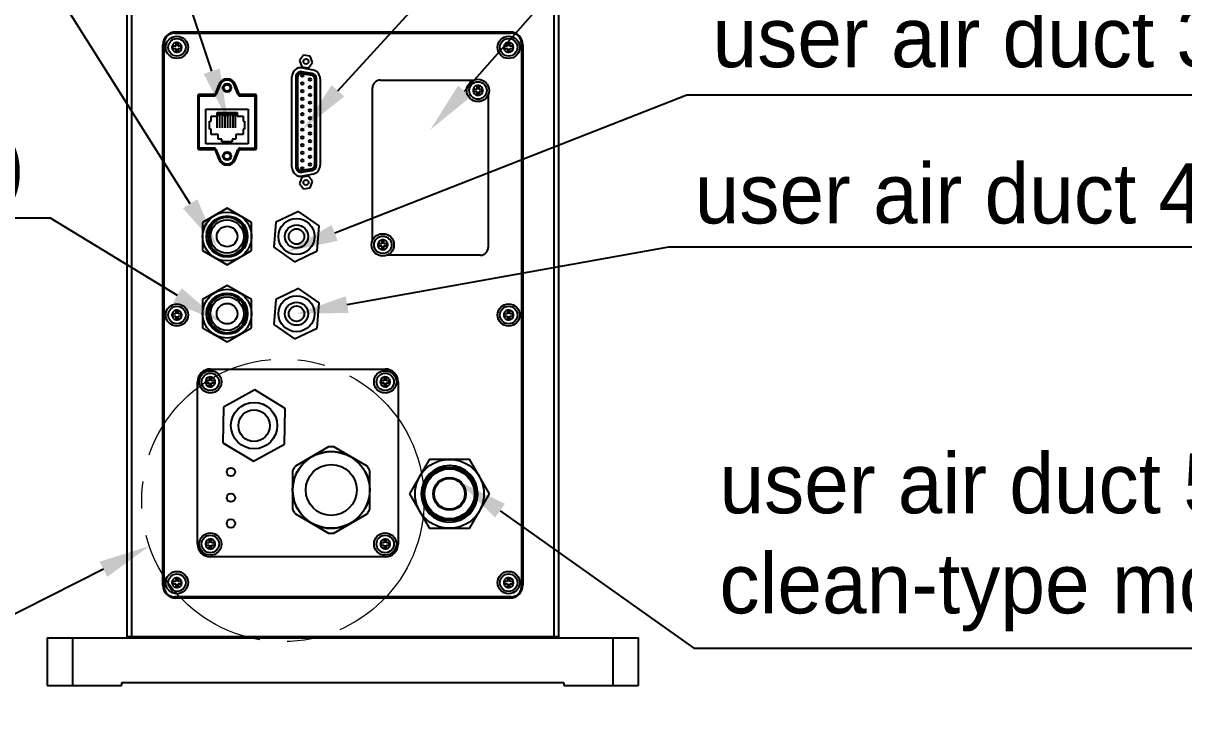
# Model space of a CAD drawing. Header units: millimetres. Extents: x 4086 to 8300, y 123 to 1549.
# Drawn here: x 6837.3 to 6972.7, y 274.4 to 354.8 of the extents above; entities that cross this region are included whole.
import ezdxf
from ezdxf import colors
from ezdxf.entities.mleader import LeaderData, LeaderLine
from ezdxf.math import Vec2, Vec3

# ---------------------------------------------------------------- set-up
doc = ezdxf.new("R2010")
doc.units = ezdxf.units.MM
doc.linetypes.add('ACAD_ISO03W100', pattern=[30, 12, -18])
doc.linetypes.add('CENTER2', pattern=[28.575, 19.05, -3.175, 3.175, -3.175])
doc.layers.add('虚线层', color=7, linetype='ACAD_ISO03W100', lineweight=0)
doc.styles.add('思源黑', font='SourceHanSansCN-Normal.ttf')

msp = doc.modelspace()

# ---------------------------------------------------------------- linework, layer by layer
for p, q in [((6849.354, 390.985), (6849.354, 283.285)), ((6849.954, 283.285), (6849.954, 390.985)), ((6899.154, 390.985), (6899.154, 283.285)), ((6899.754, 283.285), (6899.754, 390.985)), ((6854.904, 353.635), (6894.204, 353.635)), ((6855.054, 353.785), (6894.054, 353.785)), ((6853.554, 289.285), (6853.554, 352.285)), ((6853.704, 289.135), (6853.704, 352.435)), ((6854.625, 352.06), (6854.627, 351.985)), ((6854.694, 352.112), (6854.694, 351.857)), ((6855.077, 352.112), (6854.694, 352.112)), ((6855.077, 352.495), (6855.077, 352.112)), ((6855.332, 352.495), (6855.077, 352.495)), ((6855.332, 352.112), (6855.332, 352.495)), ((6855.714, 352.112), (6855.332, 352.112)), ((6855.714, 351.857), (6855.714, 352.112)), ((6855.781, 351.985), (6855.728, 352.227)), ((6893.325, 352.06), (6893.327, 351.985)), ((6893.777, 352.112), (6893.394, 352.112)), ((6893.394, 352.112), (6893.394, 351.857)), ((6894.032, 352.495), (6893.777, 352.495)), ((6893.777, 352.495), (6893.777, 352.112)), ((6894.032, 352.112), (6894.032, 352.495)), ((6894.414, 352.112), (6894.032, 352.112)), ((6894.414, 351.857), (6894.414, 352.112)), ((6894.481, 351.985), (6894.428, 352.227)), ((6895.404, 352.435), (6895.404, 289.135)), ((6895.554, 352.285), (6895.554, 289.285)), ((6854.627, 351.985), (6854.624, 351.911)), ((6854.676, 351.752), (6854.722, 351.669)), ((6854.694, 351.857), (6855.077, 351.857)), ((6855.077, 351.857), (6855.077, 351.475)), ((6855.077, 351.475), (6855.332, 351.475)), ((6855.274, 351.412), (6855.441, 351.459)), ((6855.332, 351.475), (6855.332, 351.857)), ((6855.332, 351.857), (6855.714, 351.857)), ((6855.729, 351.746), (6855.781, 351.985)), ((6869.976, 351.065), (6869.492, 350.453)), ((6870.747, 350.953), (6869.976, 351.065)), ((6871.036, 350.228), (6870.747, 350.953)), ((6893.327, 351.985), (6893.324, 351.911)), ((6893.376, 351.752), (6893.422, 351.669)), ((6893.394, 351.857), (6893.777, 351.857)), ((6893.777, 351.857), (6893.777, 351.475)), ((6893.777, 351.475), (6894.032, 351.475)), ((6893.974, 351.412), (6894.141, 351.459)), ((6894.032, 351.857), (6894.414, 351.857)), ((6894.032, 351.475), (6894.032, 351.857)), ((6894.429, 351.746), (6894.481, 351.985)), ((6869.492, 350.453), (6869.781, 349.728)), ((6869.781, 349.728), (6870.553, 349.616)), ((6869.871, 349.595), (6871.071, 349.354)), ((6870.553, 349.616), (6871.036, 350.228)), ((6868.614, 338.003), (6868.614, 348.566)), ((6869.079, 348.555), (6869.079, 338.014)), ((6869.079, 348.555), (6869.229, 348.555)), ((6869.229, 338.014), (6869.229, 348.555)), ((6869.289, 338.014), (6869.289, 348.555)), ((6869.746, 348.94), (6870.946, 348.73)), ((6869.757, 348.999), (6869.783, 349.146)), ((6870.957, 348.789), (6869.757, 348.999)), ((6870.983, 348.936), (6869.783, 349.146)), ((6870.983, 348.936), (6870.957, 348.789)), ((6871.269, 348.345), (6871.269, 338.224)), ((6871.329, 348.345), (6871.329, 338.224)), ((6871.329, 348.345), (6871.479, 348.345)), ((6871.479, 338.224), (6871.479, 348.345)), ((6871.914, 348.324), (6871.914, 338.245)), ((6878.919, 348.16), (6889.806, 348.16)), ((6860.079, 347.648), (6859.651, 346.574)), ((6860.218, 347.593), (6859.79, 346.519)), ((6860.079, 347.648), (6860.218, 347.593)), ((6861.89, 347.593), (6862.03, 347.648)), ((6862.318, 346.519), (6861.89, 347.593)), ((6862.457, 346.574), (6862.03, 347.648)), ((6878.019, 329.472), (6878.019, 347.26)), ((6889.747, 346.889), (6889.793, 346.722)), ((6890.192, 347.087), (6889.809, 347.087)), ((6889.809, 347.087), (6889.809, 346.832)), ((6889.809, 346.832), (6890.192, 346.832)), ((6890.087, 347.488), (6890.003, 347.442)), ((6890.447, 347.47), (6890.192, 347.47)), ((6890.192, 347.47), (6890.192, 347.087)), ((6890.192, 346.832), (6890.192, 346.45)), ((6890.319, 347.537), (6890.246, 347.539)), ((6890.395, 347.539), (6890.319, 347.537)), ((6890.447, 347.087), (6890.447, 347.47)), ((6890.829, 347.087), (6890.447, 347.087)), ((6890.447, 346.832), (6890.829, 346.832)), ((6890.447, 346.45), (6890.447, 346.832)), ((6890.829, 346.832), (6890.829, 347.087)), ((6857.634, 346.33), (6857.634, 340.24)), ((6857.634, 346.33), (6859.512, 346.33)), ((6857.784, 340.09), (6857.784, 346.48)), ((6859.512, 346.48), (6857.784, 346.48)), ((6859.512, 346.48), (6859.512, 346.33)), ((6859.79, 346.519), (6859.651, 346.574)), ((6862.457, 346.574), (6862.318, 346.519)), ((6862.597, 346.33), (6862.597, 346.48)), ((6864.324, 346.48), (6862.597, 346.48)), ((6862.597, 346.33), (6864.474, 346.33)), ((6864.324, 340.09), (6864.324, 346.48)), ((6864.474, 340.24), (6864.474, 346.33)), ((6890.08, 346.434), (6890.319, 346.383)), ((6890.192, 346.45), (6890.447, 346.45)), ((6890.319, 346.383), (6890.562, 346.436)), ((6891.519, 346.447), (6891.519, 328.66)), ((6858.594, 340.75), (6858.594, 344.77)), ((6858.594, 344.77), (6863.514, 344.77)), ((6859.194, 343.39), (6859.194, 343.96)), ((6859.194, 343.96), (6859.884, 343.96)), ((6859.884, 343.96), (6859.884, 344.38)), ((6859.884, 344.38), (6862.224, 344.38)), ((6859.914, 342.615), (6859.914, 344.38)), ((6859.914, 344.14), (6860.052, 344.14)), ((6860.052, 343.96), (6860.052, 344.38)), ((6860.22, 342.615), (6860.22, 344.38)), ((6860.22, 344.14), (6860.358, 344.14)), ((6860.358, 344.099), (6860.358, 344.38)), ((6860.526, 342.615), (6860.526, 344.38)), ((6860.664, 344.235), (6860.526, 344.235)), ((6860.526, 344.099), (6860.664, 344.099)), ((6860.664, 344.099), (6860.664, 344.38)), ((6860.832, 342.615), (6860.832, 344.38)), ((6860.97, 344.235), (6860.832, 344.235)), ((6860.832, 344.099), (6860.97, 344.099)), ((6860.97, 344.099), (6860.97, 344.38)), ((6861.138, 342.615), (6861.138, 344.38)), ((6861.276, 344.235), (6861.138, 344.235)), ((6861.138, 344.099), (6861.276, 344.099)), ((6861.276, 344.099), (6861.276, 344.38)), ((6861.444, 342.615), (6861.444, 344.38)), ((6861.582, 344.235), (6861.444, 344.235)), ((6861.444, 344.099), (6861.582, 344.099)), ((6861.582, 344.099), (6861.582, 344.38)), ((6861.75, 342.615), (6861.75, 344.38)), ((6861.888, 344.235), (6861.75, 344.235)), ((6861.75, 344.099), (6861.888, 344.099)), ((6861.888, 344.099), (6861.888, 344.38)), ((6862.056, 342.615), (6862.056, 344.38)), ((6862.194, 344.235), (6862.056, 344.235)), ((6862.056, 344.099), (6862.194, 344.099)), ((6862.194, 343.96), (6862.194, 344.38)), ((6862.224, 344.38), (6862.224, 343.96)), ((6862.224, 343.96), (6862.914, 343.96)), ((6862.914, 343.96), (6862.914, 343.39)), ((6863.514, 344.77), (6863.514, 340.75)), ((6859.014, 342.46), (6859.014, 343.39)), ((6859.014, 343.39), (6859.194, 343.39)), ((6862.914, 343.39), (6863.094, 343.39)), ((6863.094, 343.39), (6863.094, 342.46)), ((6859.194, 342.46), (6859.014, 342.46)), ((6859.194, 341.83), (6859.194, 342.46)), ((6860.019, 341.83), (6859.194, 341.83)), ((6860.019, 341.29), (6860.019, 341.83)), ((6860.454, 341.29), (6860.019, 341.29)), ((6860.454, 340.96), (6860.454, 341.29)), ((6861.654, 341.29), (6861.654, 340.96)), ((6862.089, 341.29), (6861.654, 341.29)), ((6862.089, 341.83), (6862.089, 341.29)), ((6862.914, 341.83), (6862.089, 341.83)), ((6862.914, 342.46), (6862.914, 341.83)), ((6863.094, 342.46), (6862.914, 342.46)), ((6859.512, 340.24), (6857.634, 340.24)), ((6857.784, 340.09), (6859.512, 340.09)), ((6863.514, 340.75), (6858.594, 340.75)), ((6859.512, 340.24), (6859.512, 340.09)), ((6859.651, 339.995), (6859.79, 340.051)), ((6859.651, 339.995), (6860.079, 338.921)), ((6859.79, 340.051), (6860.218, 338.977)), ((6861.654, 340.96), (6860.454, 340.96)), ((6861.89, 338.977), (6862.318, 340.051)), ((6862.03, 338.921), (6862.457, 339.995)), ((6862.318, 340.051), (6862.457, 339.995)), ((6862.597, 340.09), (6862.597, 340.24)), ((6862.597, 340.24), (6864.474, 340.24)), ((6862.597, 340.09), (6864.324, 340.09)), ((6860.218, 338.977), (6860.079, 338.921)), ((6862.03, 338.921), (6861.89, 338.977)), ((6869.229, 338.014), (6869.079, 338.014)), ((6870.946, 337.84), (6869.746, 337.63)), ((6869.757, 337.57), (6870.957, 337.78)), ((6869.783, 337.423), (6869.757, 337.57)), ((6869.783, 337.423), (6870.983, 337.633)), ((6871.071, 337.215), (6869.871, 336.974)), ((6870.957, 337.78), (6870.983, 337.633)), ((6871.479, 338.224), (6871.329, 338.224)), ((6869.781, 336.841), (6869.492, 336.116)), ((6869.492, 336.116), (6869.976, 335.504)), ((6870.553, 336.953), (6869.781, 336.841)), ((6871.036, 336.341), (6870.553, 336.953)), ((6870.747, 335.616), (6871.036, 336.341)), ((6869.976, 335.504), (6870.747, 335.616)), ((6861.054, 333.225), (6858.204, 331.58)), ((6863.904, 331.58), (6861.054, 333.225)), ((6869.392, 332.869), (6866.731, 331.608)), ((6871.815, 331.196), (6869.392, 332.869)), ((6858.204, 331.58), (6858.204, 328.289)), ((6863.904, 328.289), (6863.904, 331.58)), ((6866.731, 331.608), (6866.494, 328.673)), ((6871.577, 328.261), (6871.815, 331.196)), ((6879.092, 329.087), (6878.709, 329.087)), ((6878.709, 329.087), (6878.709, 328.832)), ((6878.987, 329.488), (6878.903, 329.442)), ((6879.347, 329.47), (6879.092, 329.47)), ((6879.092, 329.47), (6879.092, 329.087)), ((6879.219, 329.537), (6879.146, 329.539)), ((6879.295, 329.539), (6879.219, 329.537)), ((6879.347, 329.087), (6879.347, 329.47)), ((6879.729, 329.087), (6879.347, 329.087)), ((6879.729, 328.832), (6879.729, 329.087)), ((6858.204, 328.289), (6861.054, 326.644)), ((6861.054, 326.644), (6863.904, 328.289)), ((6866.494, 328.673), (6868.916, 327)), ((6868.916, 327), (6871.577, 328.261)), ((6878.647, 328.889), (6878.693, 328.722)), ((6878.709, 328.832), (6879.092, 328.832)), ((6878.98, 328.434), (6879.219, 328.383)), ((6879.092, 328.832), (6879.092, 328.45)), ((6879.092, 328.45), (6879.347, 328.45)), ((6879.219, 328.383), (6879.462, 328.436)), ((6879.347, 328.832), (6879.729, 328.832)), ((6879.347, 328.45), (6879.347, 328.832)), ((6890.619, 327.76), (6879.732, 327.76)), ((6861.054, 324.225), (6858.204, 322.58)), ((6863.904, 322.58), (6861.054, 324.225)), ((6869.392, 323.869), (6866.731, 322.608)), ((6871.815, 322.196), (6869.392, 323.869)), ((6858.204, 322.58), (6858.204, 319.289)), ((6863.904, 319.289), (6863.904, 322.58)), ((6866.731, 322.608), (6866.494, 319.673)), ((6854.694, 320.912), (6854.694, 320.657)), ((6855.077, 320.912), (6854.694, 320.912)), ((6855.077, 321.295), (6855.077, 320.912)), ((6855.332, 321.295), (6855.077, 321.295)), ((6855.332, 320.912), (6855.332, 321.295)), ((6855.714, 320.912), (6855.332, 320.912)), ((6855.714, 320.657), (6855.714, 320.912)), ((6855.781, 320.785), (6855.728, 321.027)), ((6871.577, 319.261), (6871.815, 322.196)), ((6893.777, 320.912), (6893.394, 320.912)), ((6893.394, 320.912), (6893.394, 320.657)), ((6894.032, 321.295), (6893.777, 321.295)), ((6893.777, 321.295), (6893.777, 320.912)), ((6894.032, 320.912), (6894.032, 321.295)), ((6894.414, 320.912), (6894.032, 320.912)), ((6894.414, 320.657), (6894.414, 320.912)), ((6894.481, 320.785), (6894.428, 321.027)), ((6854.627, 320.785), (6854.624, 320.711)), ((6854.625, 320.86), (6854.627, 320.785)), ((6854.676, 320.552), (6854.722, 320.469)), ((6854.694, 320.657), (6855.077, 320.657)), ((6855.077, 320.657), (6855.077, 320.275)), ((6855.077, 320.275), (6855.332, 320.275)), ((6855.274, 320.212), (6855.441, 320.259)), ((6855.332, 320.275), (6855.332, 320.657)), ((6855.332, 320.657), (6855.714, 320.657)), ((6855.729, 320.546), (6855.781, 320.785)), ((6866.494, 319.673), (6868.916, 318)), ((6893.327, 320.785), (6893.324, 320.711)), ((6893.325, 320.86), (6893.327, 320.785)), ((6893.376, 320.552), (6893.422, 320.469)), ((6893.394, 320.657), (6893.777, 320.657)), ((6893.777, 320.657), (6893.777, 320.275)), ((6893.777, 320.275), (6894.032, 320.275)), ((6893.974, 320.212), (6894.141, 320.259)), ((6894.032, 320.657), (6894.414, 320.657)), ((6894.032, 320.275), (6894.032, 320.657)), ((6894.429, 320.546), (6894.481, 320.785)), ((6858.204, 319.289), (6861.054, 317.644)), ((6861.054, 317.644), (6863.904, 319.289)), ((6868.916, 318), (6871.577, 319.261)), ((6859.104, 314.485), (6879.504, 314.485)), ((6857.604, 294.085), (6857.604, 312.985)), ((6858.579, 313.223), (6858.527, 312.985)), ((6858.527, 312.985), (6858.581, 312.742)), ((6858.977, 313.112), (6858.594, 313.112)), ((6858.594, 313.112), (6858.594, 312.857)), ((6858.594, 312.857), (6858.977, 312.857)), ((6859.034, 313.557), (6858.867, 313.51)), ((6859.232, 313.495), (6858.977, 313.495)), ((6858.977, 313.495), (6858.977, 313.112)), ((6858.977, 312.857), (6858.977, 312.475)), ((6859.232, 313.112), (6859.232, 313.495)), ((6859.614, 313.112), (6859.232, 313.112)), ((6859.232, 312.857), (6859.614, 312.857)), ((6859.232, 312.475), (6859.232, 312.857)), ((6859.632, 313.217), (6859.587, 313.3)), ((6859.614, 312.857), (6859.614, 313.112)), ((6859.681, 312.985), (6859.684, 313.058)), ((6859.684, 312.909), (6859.681, 312.985)), ((6878.979, 313.223), (6878.927, 312.985)), ((6878.927, 312.985), (6878.981, 312.742)), ((6879.377, 313.112), (6878.994, 313.112)), ((6878.994, 313.112), (6878.994, 312.857)), ((6878.994, 312.857), (6879.377, 312.857)), ((6879.434, 313.557), (6879.267, 313.51)), ((6879.632, 313.495), (6879.377, 313.495)), ((6879.377, 313.495), (6879.377, 313.112)), ((6879.377, 312.857), (6879.377, 312.475)), ((6879.632, 313.112), (6879.632, 313.495)), ((6880.014, 313.112), (6879.632, 313.112)), ((6879.632, 312.857), (6880.014, 312.857)), ((6879.632, 312.475), (6879.632, 312.857)), ((6880.032, 313.217), (6879.987, 313.3)), ((6880.014, 312.857), (6880.014, 313.112)), ((6880.081, 312.985), (6880.084, 313.058)), ((6880.084, 312.909), (6880.081, 312.985)), ((6881.004, 312.985), (6881.004, 294.085)), ((6858.977, 312.475), (6859.232, 312.475)), ((6864.289, 312.041), (6860.647, 310.036)), ((6867.846, 309.889), (6864.289, 312.041)), ((6879.377, 312.475), (6879.632, 312.475)), ((6860.647, 310.036), (6860.563, 305.88)), ((6867.761, 305.733), (6867.846, 309.889)), ((6860.563, 305.88), (6864.119, 303.729)), ((6864.119, 303.729), (6867.761, 305.733)), ((6872.891, 305.4), (6869.018, 303.164)), ((6877.391, 303.164), (6873.518, 305.4)), ((6884.666, 303.985), (6882.328, 299.935)), ((6884.666, 303.985), (6889.342, 303.985)), ((6891.681, 299.935), (6889.342, 303.985)), ((6868.704, 302.621), (6868.704, 298.148)), ((6877.704, 298.148), (6877.704, 302.621)), ((6882.328, 299.935), (6884.666, 295.885)), ((6889.342, 295.885), (6891.681, 299.935)), ((6869.018, 297.606), (6872.891, 295.369)), ((6873.518, 295.369), (6877.391, 297.606)), ((6889.342, 295.885), (6884.666, 295.885)), ((6858.579, 294.323), (6858.527, 294.085)), ((6858.527, 294.085), (6858.581, 293.842)), ((6858.977, 294.212), (6858.594, 294.212)), ((6858.594, 294.212), (6858.594, 293.957)), ((6858.594, 293.957), (6858.977, 293.957)), ((6859.034, 294.657), (6858.867, 294.61)), ((6859.232, 294.595), (6858.977, 294.595)), ((6858.977, 294.595), (6858.977, 294.212)), ((6858.977, 293.957), (6858.977, 293.575)), ((6859.232, 294.212), (6859.232, 294.595)), ((6859.614, 294.212), (6859.232, 294.212)), ((6859.232, 293.957), (6859.614, 293.957)), ((6859.232, 293.575), (6859.232, 293.957)), ((6859.632, 294.317), (6859.587, 294.4)), ((6859.614, 293.957), (6859.614, 294.212)), ((6859.681, 294.085), (6859.684, 294.158)), ((6859.684, 294.009), (6859.681, 294.085)), ((6878.979, 294.323), (6878.927, 294.085)), ((6878.927, 294.085), (6878.981, 293.842)), ((6879.377, 294.212), (6878.994, 294.212)), ((6878.994, 294.212), (6878.994, 293.957)), ((6878.994, 293.957), (6879.377, 293.957)), ((6879.434, 294.657), (6879.267, 294.61)), ((6879.632, 294.595), (6879.377, 294.595)), ((6879.377, 294.595), (6879.377, 294.212)), ((6879.377, 293.957), (6879.377, 293.575)), ((6879.632, 294.212), (6879.632, 294.595)), ((6880.014, 294.212), (6879.632, 294.212)), ((6879.632, 293.957), (6880.014, 293.957)), ((6879.632, 293.575), (6879.632, 293.957)), ((6880.032, 294.317), (6879.987, 294.4)), ((6880.014, 293.957), (6880.014, 294.212)), ((6880.081, 294.085), (6880.084, 294.158)), ((6880.084, 294.009), (6880.081, 294.085)), ((6858.977, 293.575), (6859.232, 293.575)), ((6879.504, 292.585), (6859.104, 292.585)), ((6879.377, 293.575), (6879.632, 293.575)), ((6855.332, 290.095), (6855.077, 290.095)), ((6855.077, 290.095), (6855.077, 289.712)), ((6855.332, 289.712), (6855.332, 290.095)), ((6855.781, 289.585), (6855.728, 289.827)), ((6894.032, 290.095), (6893.777, 290.095)), ((6893.777, 290.095), (6893.777, 289.712)), ((6894.032, 289.712), (6894.032, 290.095)), ((6894.481, 289.585), (6894.428, 289.827)), ((6854.627, 289.585), (6854.624, 289.511)), ((6854.625, 289.66), (6854.627, 289.585)), ((6854.676, 289.352), (6854.722, 289.269)), ((6855.077, 289.712), (6854.694, 289.712)), ((6854.694, 289.712), (6854.694, 289.457)), ((6854.694, 289.457), (6855.077, 289.457)), ((6855.077, 289.457), (6855.077, 289.075)), ((6855.077, 289.075), (6855.332, 289.075)), ((6855.274, 289.012), (6855.441, 289.059)), ((6855.714, 289.712), (6855.332, 289.712)), ((6855.332, 289.457), (6855.714, 289.457)), ((6855.332, 289.075), (6855.332, 289.457)), ((6855.714, 289.457), (6855.714, 289.712)), ((6855.729, 289.346), (6855.781, 289.585)), ((6893.327, 289.585), (6893.324, 289.511)), ((6893.325, 289.66), (6893.327, 289.585)), ((6893.376, 289.352), (6893.422, 289.269)), ((6893.777, 289.712), (6893.394, 289.712)), ((6893.394, 289.712), (6893.394, 289.457)), ((6893.394, 289.457), (6893.777, 289.457)), ((6893.777, 289.457), (6893.777, 289.075)), ((6893.777, 289.075), (6894.032, 289.075)), ((6893.974, 289.012), (6894.141, 289.059)), ((6894.414, 289.712), (6894.032, 289.712)), ((6894.032, 289.457), (6894.414, 289.457)), ((6894.032, 289.075), (6894.032, 289.457)), ((6894.414, 289.457), (6894.414, 289.712)), ((6894.429, 289.346), (6894.481, 289.585)), ((6894.204, 287.935), (6854.904, 287.935)), ((6894.054, 287.785), (6855.054, 287.785)), ((6840.054, 283.135), (6909.054, 283.135)), ((6840.054, 283.135), (6840.054, 277.585)), ((6843.054, 277.585), (6843.054, 283.135)), ((6899.754, 283.285), (6849.354, 283.285)), ((6849.504, 283.285), (6849.504, 283.135)), ((6850.404, 283.135), (6850.404, 283.285)), ((6898.704, 283.285), (6898.704, 283.135)), ((6899.604, 283.135), (6899.604, 283.285)), ((6906.054, 283.135), (6906.054, 277.585)), ((6909.054, 277.585), (6909.054, 283.135)), ((6840.054, 277.585), (6848.754, 277.585)), ((6900.354, 277.885), (6848.754, 277.885)), ((6848.754, 277.885), (6848.754, 277.585)), ((6900.354, 277.885), (6900.354, 277.585)), ((6900.354, 277.585), (6909.054, 277.585))]:
    msp.add_line(p, q)
for points in [[(6854.872, 352.456), (6854.786, 352.382), (6854.722, 352.301), (6854.677, 352.218), (6854.652, 352.137), (6854.625, 352.06)], [(6855.115, 352.555), (6854.981, 352.517), (6854.872, 352.456)], [(6855.728, 352.227), (6855.599, 352.405), (6855.437, 352.512), (6855.27, 352.558), (6855.115, 352.555)], [(6893.572, 352.456), (6893.486, 352.382), (6893.422, 352.301), (6893.377, 352.218), (6893.352, 352.137), (6893.325, 352.06)], [(6893.815, 352.555), (6893.681, 352.517), (6893.572, 352.456)], [(6894.428, 352.227), (6894.299, 352.405), (6894.137, 352.512), (6893.97, 352.558), (6893.815, 352.555)], [(6854.624, 351.911), (6854.651, 351.835), (6854.676, 351.752)], [(6854.722, 351.669), (6854.786, 351.587), (6854.873, 351.512), (6854.984, 351.451), (6855.119, 351.414), (6855.274, 351.412)], [(6855.441, 351.459), (6855.603, 351.567), (6855.729, 351.746)], [(6893.324, 351.911), (6893.351, 351.835), (6893.376, 351.752)], [(6893.422, 351.669), (6893.486, 351.587), (6893.573, 351.512), (6893.684, 351.451), (6893.819, 351.414), (6893.974, 351.412)], [(6894.141, 351.459), (6894.303, 351.567), (6894.429, 351.746)], [(6890.003, 347.442), (6889.921, 347.377), (6889.847, 347.29), (6889.786, 347.18), (6889.748, 347.045), (6889.747, 346.889)], [(6889.793, 346.722), (6889.902, 346.561), (6890.08, 346.434)], [(6890.246, 347.539), (6890.169, 347.512), (6890.087, 347.488)], [(6890.791, 347.292), (6890.716, 347.378), (6890.635, 347.442), (6890.553, 347.487), (6890.471, 347.512), (6890.395, 347.539)], [(6890.562, 346.436), (6890.74, 346.565), (6890.847, 346.727), (6890.892, 346.894), (6890.889, 347.049)], [(6890.889, 347.049), (6890.851, 347.182), (6890.791, 347.292)], [(6878.903, 329.442), (6878.821, 329.377), (6878.747, 329.29), (6878.686, 329.18), (6878.648, 329.045), (6878.647, 328.889)], [(6879.146, 329.539), (6879.069, 329.512), (6878.987, 329.488)], [(6879.691, 329.292), (6879.616, 329.378), (6879.535, 329.442), (6879.453, 329.487), (6879.371, 329.512), (6879.295, 329.539)], [(6879.462, 328.436), (6879.64, 328.565), (6879.747, 328.727), (6879.792, 328.894), (6879.789, 329.049)], [(6879.789, 329.049), (6879.751, 329.182), (6879.691, 329.292)], [(6878.693, 328.722), (6878.802, 328.561), (6878.98, 328.434)], [(6854.872, 321.256), (6854.786, 321.182), (6854.722, 321.101), (6854.677, 321.018), (6854.652, 320.937), (6854.625, 320.86)], [(6855.115, 321.355), (6854.981, 321.317), (6854.872, 321.256)], [(6855.728, 321.027), (6855.599, 321.205), (6855.437, 321.312), (6855.27, 321.358), (6855.115, 321.355)], [(6893.572, 321.256), (6893.486, 321.182), (6893.422, 321.101), (6893.377, 321.018), (6893.352, 320.937), (6893.325, 320.86)], [(6893.815, 321.355), (6893.681, 321.317), (6893.572, 321.256)], [(6894.428, 321.027), (6894.299, 321.205), (6894.137, 321.312), (6893.97, 321.358), (6893.815, 321.355)], [(6854.624, 320.711), (6854.651, 320.635), (6854.676, 320.552)], [(6854.722, 320.469), (6854.786, 320.387), (6854.873, 320.312), (6854.984, 320.251), (6855.119, 320.214), (6855.274, 320.212)], [(6855.441, 320.259), (6855.603, 320.367), (6855.729, 320.546)], [(6893.324, 320.711), (6893.351, 320.635), (6893.376, 320.552)], [(6893.422, 320.469), (6893.486, 320.387), (6893.573, 320.312), (6893.684, 320.251), (6893.819, 320.214), (6893.974, 320.212)], [(6894.141, 320.259), (6894.303, 320.367), (6894.429, 320.546)], [(6858.867, 313.51), (6858.706, 313.402), (6858.579, 313.223)], [(6858.581, 312.742), (6858.709, 312.564), (6858.871, 312.457), (6859.038, 312.411), (6859.193, 312.415)], [(6859.587, 313.3), (6859.522, 313.382), (6859.435, 313.457), (6859.324, 313.518), (6859.189, 313.555), (6859.034, 313.557)], [(6859.437, 312.513), (6859.523, 312.588), (6859.587, 312.669), (6859.632, 312.751), (6859.656, 312.832), (6859.684, 312.909)], [(6859.684, 313.058), (6859.657, 313.135), (6859.632, 313.217)], [(6879.267, 313.51), (6879.106, 313.402), (6878.979, 313.223)], [(6878.981, 312.742), (6879.109, 312.564), (6879.271, 312.457), (6879.438, 312.411), (6879.593, 312.415)], [(6879.987, 313.3), (6879.922, 313.382), (6879.835, 313.457), (6879.724, 313.518), (6879.589, 313.555), (6879.434, 313.557)], [(6879.837, 312.513), (6879.923, 312.588), (6879.987, 312.669), (6880.032, 312.751), (6880.056, 312.832), (6880.084, 312.909)], [(6880.084, 313.058), (6880.057, 313.135), (6880.032, 313.217)], [(6859.193, 312.415), (6859.327, 312.452), (6859.437, 312.513)], [(6879.593, 312.415), (6879.727, 312.452), (6879.837, 312.513)], [(6858.867, 294.61), (6858.706, 294.502), (6858.579, 294.323)], [(6858.581, 293.842), (6858.709, 293.664), (6858.871, 293.557), (6859.038, 293.511), (6859.193, 293.515)], [(6859.587, 294.4), (6859.522, 294.482), (6859.435, 294.557), (6859.324, 294.618), (6859.189, 294.655), (6859.034, 294.657)], [(6859.437, 293.613), (6859.523, 293.688), (6859.587, 293.769), (6859.632, 293.851), (6859.656, 293.932), (6859.684, 294.009)], [(6859.684, 294.158), (6859.657, 294.235), (6859.632, 294.317)], [(6879.267, 294.61), (6879.106, 294.502), (6878.979, 294.323)], [(6878.981, 293.842), (6879.109, 293.664), (6879.271, 293.557), (6879.438, 293.511), (6879.593, 293.515)], [(6879.987, 294.4), (6879.922, 294.482), (6879.835, 294.557), (6879.724, 294.618), (6879.589, 294.655), (6879.434, 294.657)], [(6879.837, 293.613), (6879.923, 293.688), (6879.987, 293.769), (6880.032, 293.851), (6880.056, 293.932), (6880.084, 294.009)], [(6880.084, 294.158), (6880.057, 294.235), (6880.032, 294.317)], [(6859.193, 293.515), (6859.327, 293.552), (6859.437, 293.613)], [(6879.593, 293.515), (6879.727, 293.552), (6879.837, 293.613)], [(6854.872, 290.056), (6854.786, 289.982), (6854.722, 289.901), (6854.677, 289.818), (6854.652, 289.737), (6854.625, 289.66)], [(6855.115, 290.155), (6854.981, 290.117), (6854.872, 290.056)], [(6855.728, 289.827), (6855.599, 290.005), (6855.437, 290.112), (6855.27, 290.158), (6855.115, 290.155)], [(6893.572, 290.056), (6893.486, 289.982), (6893.422, 289.901), (6893.377, 289.818), (6893.352, 289.737), (6893.325, 289.66)], [(6893.815, 290.155), (6893.681, 290.117), (6893.572, 290.056)], [(6894.428, 289.827), (6894.299, 290.005), (6894.137, 290.112), (6893.97, 290.158), (6893.815, 290.155)], [(6854.624, 289.511), (6854.651, 289.435), (6854.676, 289.352)], [(6854.722, 289.269), (6854.786, 289.187), (6854.873, 289.112), (6854.984, 289.051), (6855.119, 289.014), (6855.274, 289.012)], [(6855.441, 289.059), (6855.603, 289.167), (6855.729, 289.346)], [(6893.324, 289.511), (6893.351, 289.435), (6893.376, 289.352)], [(6893.422, 289.269), (6893.486, 289.187), (6893.573, 289.112), (6893.684, 289.051), (6893.819, 289.014), (6893.974, 289.012)], [(6894.141, 289.059), (6894.303, 289.167), (6894.429, 289.346)]]:
    msp.add_lwpolyline(points)
for centre, radius in [((6855.204, 351.985), 1.305), ((6855.204, 351.985), 1.02), ((6893.904, 351.985), 1.305), ((6893.904, 351.985), 1.02), ((6870.264, 350.341), 0.3), ((6869.829, 348.685), 0.15), ((6870.729, 348.235), 0.15), ((6890.319, 346.96), 1.305), ((6890.319, 346.96), 1.02), ((6861.054, 347.26), 0.495), ((6861.054, 347.26), 0.375), ((6869.829, 347.785), 0.15), ((6869.829, 346.885), 0.15), ((6870.729, 347.335), 0.15), ((6870.729, 346.435), 0.15), ((6869.829, 345.985), 0.15), ((6869.829, 345.085), 0.15), ((6870.729, 345.535), 0.15), ((6869.829, 344.185), 0.15), ((6870.729, 344.635), 0.15), ((6870.729, 343.735), 0.15), ((6869.829, 343.285), 0.15), ((6869.829, 342.385), 0.15), ((6870.729, 342.835), 0.15), ((6869.829, 341.485), 0.15), ((6870.729, 341.935), 0.15), ((6870.729, 341.035), 0.15), ((6869.829, 340.585), 0.15), ((6869.829, 339.685), 0.15), ((6870.729, 340.135), 0.15), ((6861.054, 339.31), 0.495), ((6861.054, 339.31), 0.375), ((6869.829, 338.785), 0.15), ((6870.729, 339.235), 0.15), ((6870.729, 338.335), 0.15), ((6869.829, 337.885), 0.15), ((6870.264, 336.229), 0.3), ((6861.054, 329.935), 2.85), ((6861.054, 329.935), 2.4), ((6861.054, 329.935), 1.95), ((6869.154, 329.935), 2.1), ((6861.054, 329.935), 1.2), ((6869.154, 329.935), 1.35), ((6869.154, 329.935), 0.9), ((6879.219, 328.96), 1.305), ((6879.219, 328.96), 1.02), ((6861.054, 320.935), 2.85), ((6861.054, 320.935), 2.4), ((6861.054, 320.935), 1.95), ((6869.154, 320.935), 2.1), ((6869.154, 320.935), 1.35), ((6855.204, 320.785), 1.305), ((6855.204, 320.785), 1.02), ((6861.054, 320.935), 1.2), ((6869.154, 320.935), 0.9), ((6893.904, 320.785), 1.305), ((6893.904, 320.785), 1.02), ((6859.104, 312.985), 1.305), ((6879.504, 312.985), 1.305), ((6859.104, 312.985), 1.02), ((6879.504, 312.985), 1.02), ((6864.204, 307.885), 2.7), ((6864.204, 307.885), 1.834), ((6873.204, 300.385), 4.5), ((6873.204, 300.385), 4.47), ((6873.204, 300.385), 2.97), ((6887.004, 299.935), 4.02), ((6861.504, 302.485), 0.495), ((6887.004, 299.935), 3.116), ((6887.004, 299.935), 2.97), ((6887.004, 299.935), 2.92), ((6887.004, 299.935), 1.906), ((6887.004, 299.935), 1.8), ((6861.504, 299.485), 0.495), ((6861.504, 296.485), 0.495), ((6859.104, 294.085), 1.305), ((6879.504, 294.085), 1.305), ((6859.104, 294.085), 1.02), ((6879.504, 294.085), 1.02), ((6855.204, 289.585), 1.305), ((6855.204, 289.585), 1.02), ((6893.904, 289.585), 1.305), ((6893.904, 289.585), 1.02)]:
    msp.add_circle(centre, radius)
for centre, radius, start, end in [((6855.054, 352.285), 1.5, 90, 180), ((6854.904, 352.435), 1.2, 90, 180), ((6894.054, 352.285), 1.5, 0, 90), ((6894.204, 352.435), 1.2, 0, 90), ((6869.664, 348.566), 1.05, 78.61496, 180), ((6870.864, 348.324), 1.05, 0, 78.61496), ((6861.054, 347.26), 1.05, 21.71175, 158.28825), ((6861.054, 347.26), 0.9, 21.71175, 158.28825), ((6869.679, 348.555), 0.6, 80.07375, 180), ((6869.679, 348.555), 0.45, 80.07366, 180.0001), ((6869.679, 348.555), 0.39, 80.07347, 180.00028), ((6870.879, 348.345), 0.39, 359.99982, 80.07393), ((6870.879, 348.345), 0.45, 359.99994, 80.07381), ((6870.879, 348.345), 0.6, 0, 80.07375), ((6878.919, 347.26), 0.9, 90, 180), ((6857.784, 346.33), 0.15, 90, 180), ((6859.512, 346.63), 0.15, 270, 338.28825), ((6859.512, 346.63), 0.3, 270, 338.28825), ((6862.597, 346.63), 0.3, 201.71175, 270), ((6862.597, 346.63), 0.15, 201.71175, 270), ((6864.324, 346.33), 0.15, 0, 90), ((6857.784, 340.24), 0.15, 180, 270), ((6859.512, 339.94), 0.3, 21.71175, 90), ((6859.512, 339.94), 0.15, 21.71175, 90), ((6862.597, 339.94), 0.3, 90, 158.28825), ((6862.597, 339.94), 0.15, 90, 158.28825), ((6864.324, 340.24), 0.15, 270, 0), ((6861.054, 339.31), 1.05, 201.71175, 338.28825), ((6861.054, 339.31), 0.9, 201.71175, 338.28825), ((6869.664, 338.003), 1.05, 180, 281.38504), ((6869.679, 338.014), 0.6, 180, 279.92625), ((6869.679, 338.014), 0.45, 179.9999, 279.92634), ((6869.679, 338.014), 0.39, 179.99972, 279.92653), ((6870.879, 338.224), 0.39, 279.92607, 0.00018), ((6870.879, 338.224), 0.45, 279.92619, 0.00006), ((6870.879, 338.224), 0.6, 279.92625, 0), ((6870.864, 338.245), 1.05, 281.38504, 0), ((6861.054, 329.935), 2.216, 270, 268.87154), ((6890.619, 328.66), 0.9, 270, 0), ((6861.054, 320.935), 2.216, 270, 268.87154), ((6859.104, 312.985), 1.5, 90, 180), ((6879.504, 312.985), 1.5, 0, 90), ((6873.204, 300.385), 5.025, 86.42439, 93.57561), ((6873.204, 300.385), 5.025, 146.42439, 153.57561), ((6873.204, 300.385), 5.025, 26.42439, 33.57561), ((6887.004, 299.935), 3.299, 90, 89.16414), ((6887.004, 299.935), 3, 90, 89.28), ((6873.204, 300.385), 5.025, 206.42439, 213.57561), ((6873.204, 300.385), 5.025, 326.42439, 333.57561), ((6873.204, 300.385), 5.025, 266.42439, 273.57561), ((6859.104, 294.085), 1.5, 180, 270), ((6879.504, 294.085), 1.5, 270, 0), ((6855.054, 289.285), 1.5, 180, 270), ((6854.904, 289.135), 1.2, 180, 270), ((6894.054, 289.285), 1.5, 270, 0), ((6894.204, 289.135), 1.2, 270, 0)]:
    msp.add_arc(centre, radius, start, end)
at = {"layer": '虚线层', "linetype": 'CENTER2'}
msp.add_circle((6867.572, 299.179), 16.474, dxfattribs=at)

# ---------------------------------------------------------------- leaders
ml = msp.add_multileader_mtext('Standard')
ml.set_content('{\\C256;network port}', style='思源黑')
ml.set_leader_properties()
ml.build(insert=Vec2(0, 0))
ml.multileader.update_dxf_attribs({"text_left_attachment_type": 5, "text_right_attachment_type": 5, "dogleg_length": 1, "arrow_head_size": 6})
ctx = ml.context
ctx.base_point, ctx.char_height, ctx.arrow_head_size, ctx.plane_origin = Vec3(6775.129, 417.502), 7, 6, Vec3(6861.138, 343.497)
ctx.left_attachment, ctx.right_attachment, ctx.text_align_type = 5, 5, 2
notes = []
notes.append((ctx, [(0, (1, 1, 0), (6836.718, 417.502), (-1, 0), 1, [(0, [(6861.138, 343.497)], 0, [])])]))
ctx.mtext.insert, ctx.mtext.alignment, ctx.mtext.flow_direction = Vec3(6833.718, 427.332), 3, 5
ml = msp.add_multileader_mtext('Standard')
ml.set_content('DB25', style='思源黑')
ml.set_leader_properties()
ml.build(insert=Vec2(0, 0))
ml.multileader.update_dxf_attribs({"text_left_attachment_type": 5, "text_right_attachment_type": 5, "dogleg_length": 1, "arrow_head_size": 6})
ctx = ml.context
ctx.base_point, ctx.char_height, ctx.arrow_head_size, ctx.plane_origin = Vec3(6913.022, 388.649), 7, 6, Vec3(6869.942, 342.483)
ctx.left_attachment, ctx.right_attachment = 5, 5
notes.append((ctx, [(0, (1, 1, 0), (6912.022, 388.649), (1, 0), 1, [(0, [(6869.942, 342.483)], 0, [])])]))
ctx.mtext.insert, ctx.mtext.flow_direction = Vec3(6915.022, 395.901), 5
ml = msp.add_multileader_mtext('Standard')
ml.set_content('{\\C256;battery pack}', style='思源黑')
ml.set_leader_properties()
ml.build(insert=Vec2(0, 0))
ml.multileader.update_dxf_attribs({"text_left_attachment_type": 5, "text_right_attachment_type": 5, "dogleg_length": 1, "arrow_head_size": 6})
ctx = ml.context
ctx.base_point, ctx.char_height, ctx.arrow_head_size, ctx.plane_origin = Vec3(6913.38, 373.584), 7, 6, Vec3(6884.762, 342.379)
ctx.left_attachment, ctx.right_attachment = 5, 5
notes.append((ctx, [(0, (1, 1, 0), (6912.38, 373.584), (1, 0), 1, [(0, [(6884.762, 342.379)], 0, [])])]))
ctx.mtext.insert, ctx.mtext.flow_direction = Vec3(6915.38, 383.452), 5
ml = msp.add_multileader_mtext('Standard')
ml.set_content('{\\C7;user air duct }1{\\C256;(φ8 grey)}', style='思源黑')
ml.set_leader_properties()
ml.build(insert=Vec2(0, 0))
ml.multileader.update_dxf_attribs({"text_left_attachment_type": 5, "text_right_attachment_type": 5, "dogleg_length": 1, "arrow_head_size": 6})
ctx = ml.context
ctx.base_point, ctx.char_height, ctx.arrow_head_size, ctx.plane_origin = Vec3(6729.239, 368.583), 7, 6, Vec3(6859.943, 328.674)
ctx.left_attachment, ctx.right_attachment, ctx.text_align_type = 5, 5, 2
notes.append((ctx, [(0, (1, 1, 0), (6834.756, 368.583), (-1, 0), 1, [(0, [(6859.943, 328.674)], 0, [])])]))
ctx.mtext.insert, ctx.mtext.alignment, ctx.mtext.flow_direction = Vec3(6831.756, 378.787), 3, 5
ml = msp.add_multileader_mtext('Standard')
ml.set_content('{\\C7;user air duct }3{\\C256;(φ6 grey)}', style='思源黑')
ml.set_leader_properties()
ml.build(insert=Vec2(0, 0))
ml.multileader.update_dxf_attribs({"text_left_attachment_type": 5, "text_right_attachment_type": 5, "dogleg_length": 1, "arrow_head_size": 6})
ctx = ml.context
ctx.base_point, ctx.char_height, ctx.arrow_head_size, ctx.plane_origin = Vec3(6915.694, 346.468), 7, 6, Vec3(6868.019, 328.168)
ctx.left_attachment, ctx.right_attachment = 5, 5
notes.append((ctx, [(0, (1, 1, 0), (6914.694, 346.468), (1, 0), 1, [(0, [(6868.019, 328.168)], 0, [])])]))
ctx.mtext.insert, ctx.mtext.flow_direction = Vec3(6917.694, 356.672), 5
ml = msp.add_multileader_mtext('Standard')
ml.set_content('{\\C7;user air duct }2{\\C256;(φ8 blue)}', style='思源黑')
ml.set_leader_properties()
ml.build(insert=Vec2(0, 0))
ml.multileader.update_dxf_attribs({"text_left_attachment_type": 5, "text_right_attachment_type": 5, "dogleg_length": 1, "arrow_head_size": 6})
ctx = ml.context
ctx.base_point, ctx.char_height, ctx.arrow_head_size, ctx.plane_origin = Vec3(6734.494, 332.071), 7, 6, Vec3(6772.332, 162.336)
ctx.left_attachment, ctx.right_attachment, ctx.text_align_type = 5, 5, 2
notes.append((ctx, [(0, (1, 1, 0), (6840.455, 332.071), (-1, 0), 1, [(0, [(6860.381, 319.941)], 0, [])])]))
ctx.mtext.insert, ctx.mtext.alignment, ctx.mtext.flow_direction = Vec3(6837.455, 341.78), 3, 5
ml = msp.add_multileader_mtext('Standard')
ml.set_content('{\\C7;user air duct }4{\\C256;(φ6 blue)}', style='思源黑')
ml.set_leader_properties()
ml.build(insert=Vec2(0, 0))
ml.multileader.update_dxf_attribs({"text_left_attachment_type": 5, "text_right_attachment_type": 5, "dogleg_length": 1, "arrow_head_size": 6})
ctx = ml.context
ctx.base_point, ctx.char_height, ctx.arrow_head_size, ctx.plane_origin = Vec3(6913.605, 328.749), 7, 6, Vec3(6931.393, 61.447)
ctx.left_attachment, ctx.right_attachment = 5, 5
notes.append((ctx, [(0, (1, 1, 0), (6912.605, 328.749), (1, 0), 1, [(0, [(6869.154, 320.935)], 0, [])])]))
ctx.mtext.insert, ctx.mtext.flow_direction = Vec3(6915.605, 338.458), 5
ml = msp.add_multileader_mtext('Standard')
ml.set_content('{\\C256;Installation table alignment \\Pperforation no less than }φ65', style='思源黑')
ml.set_leader_properties()
ml.build(insert=Vec2(0, 0))
ml.multileader.update_dxf_attribs({"text_left_attachment_type": 5, "text_right_attachment_type": 5, "dogleg_length": 1, "arrow_head_size": 6})
ctx = ml.context
ctx.base_point, ctx.char_height, ctx.arrow_head_size, ctx.plane_origin = Vec3(6701.504, 282.834), 7, 6, Vec3(6851.984, 293.847)
ctx.left_attachment, ctx.right_attachment, ctx.text_align_type = 5, 5, 2
notes.append((ctx, [(0, (1, 1, 0), (6830.174, 282.834), (-1, 0), 1, [(0, [(6851.984, 293.847)], 0, [])])]))
ctx.mtext.insert, ctx.mtext.alignment, ctx.mtext.flow_direction = Vec3(6827.174, 305.069), 3, 5
ml = msp.add_multileader_mtext('Standard')
ml.set_content('{\\C7;user air duct }5（φ12 blue）\\Pclean-type model use', style='思源黑')
ml.set_leader_properties()
ml.build(insert=Vec2(0, 0))
ml.multileader.update_dxf_attribs({"text_left_attachment_type": 5, "text_right_attachment_type": 5, "dogleg_length": 1, "arrow_head_size": 6})
ctx = ml.context
ctx.base_point, ctx.char_height, ctx.arrow_head_size, ctx.plane_origin = Vec3(6916.489, 281.959), 7, 6, Vec3(6887.997, 301.436)
ctx.left_attachment, ctx.right_attachment = 5, 5
notes.append((ctx, [(0, (1, 1, 0), (6915.489, 281.959), (1, 0), 1, [(0, [(6887.997, 301.436)], 0, [])])]))
ctx.mtext.insert, ctx.mtext.flow_direction = Vec3(6918.489, 304.67), 5
for ctx, leaders in notes:
    for number, flags, end, landing, length, lines in leaders:
        leader = LeaderData()
        leader.index, (leader.has_last_leader_line, leader.has_dogleg_vector, leader.attachment_direction) = number, flags
        leader.last_leader_point, leader.dogleg_vector, leader.dogleg_length = Vec3(end), Vec3(landing), length
        for number, points, colour, breaks in lines:
            line = LeaderLine()
            line.index, line.vertices, line.color, line.breaks = number, Vec3.list(points), colors.encode_raw_color(colour), breaks
            leader.lines.append(line)
        ctx.leaders.append(leader)

doc.saveas('drawing.dxf')
